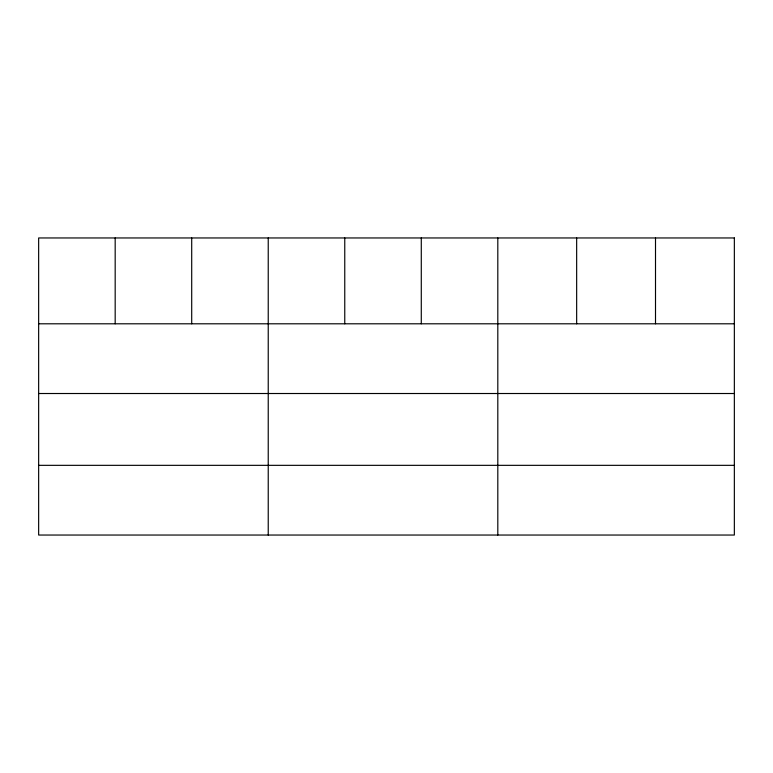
<?xml version="1.0" encoding="UTF-8"?>
<svg xmlns="http://www.w3.org/2000/svg" width="773" height="773" viewBox="0 0 773 773"><rect width="100%" height="100%" fill="white"/><g stroke="black" fill="none" stroke-linecap="round" stroke-linejoin="round"><path stroke-width="1.16" d="M38.65 323.8L734.35 323.8M38.65 393.515L734.35 393.515M38.65 465.336L734.35 465.336M655.504 237.958L655.504 323.8M576.658 237.958L576.658 323.8M497.812 237.958L497.812 535.042M421.285 237.958L421.285 323.8M344.758 237.958L344.758 323.8M268.231 237.958L268.231 535.042M191.704 237.958L191.704 323.8M115.177 237.958L115.177 323.8M734.35 237.958L38.65 237.958L38.65 535.042L734.35 535.042L734.35 237.958"/></g></svg>
